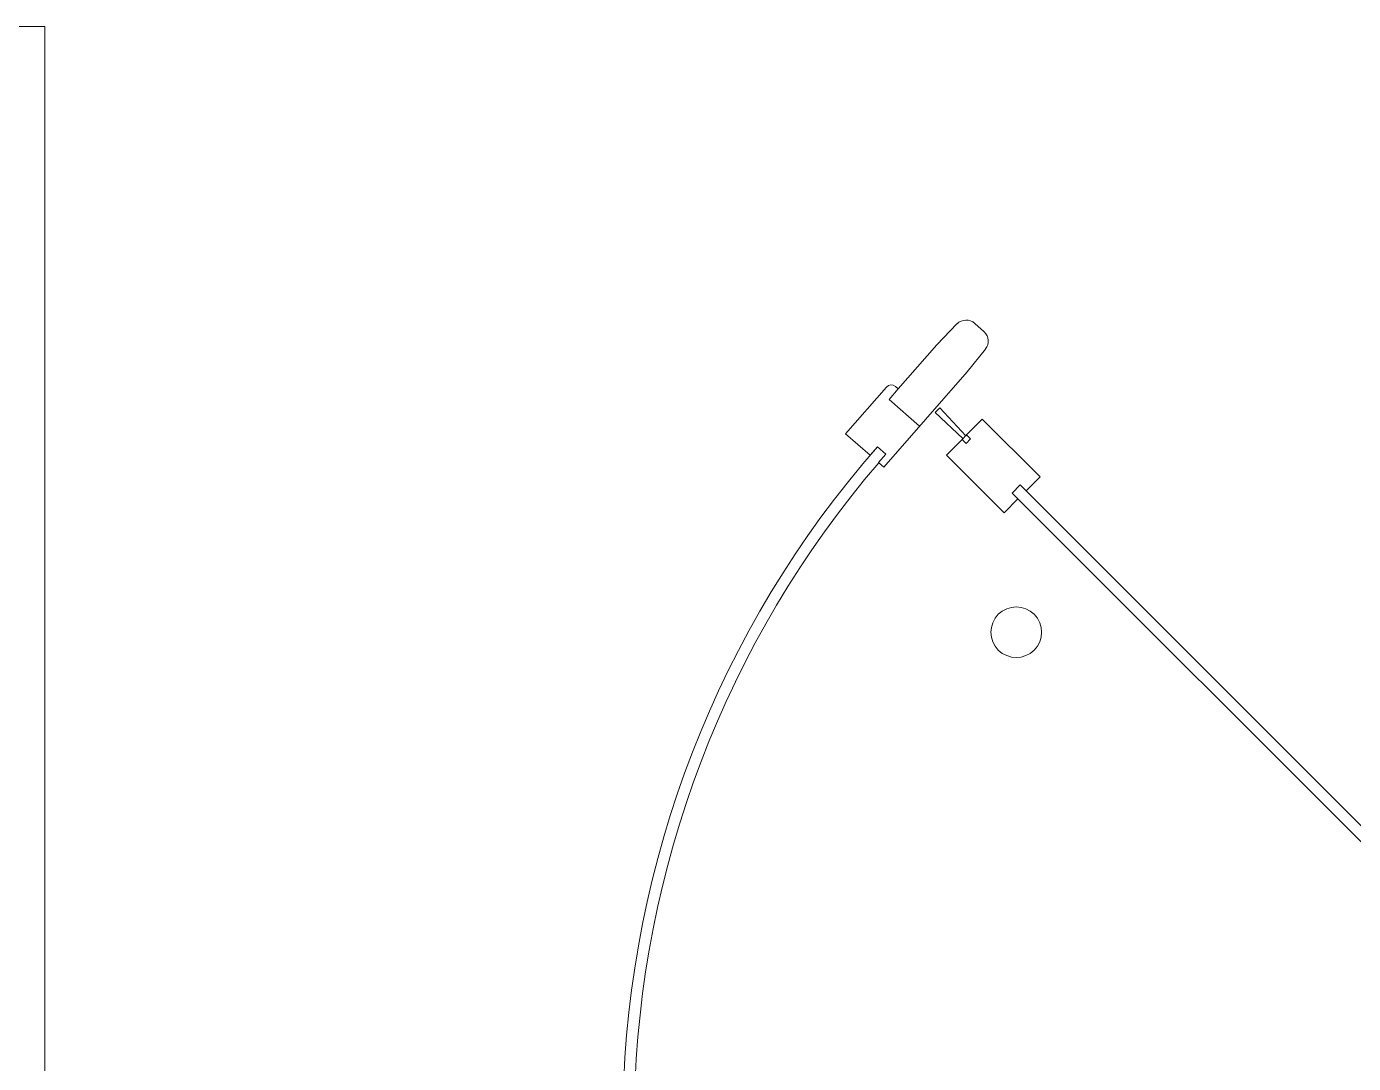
# Model space of a CAD drawing. Header units: millimetres. Extents: x 90978 to 295199, y -4084 to 97293.
# Drawn here: x 191725 to 192774, y 34181 to 35000 of the extents above; entities that cross this region are included whole.
import ezdxf

# ---------------------------------------------------------------- set-up
doc = ezdxf.new("R2010")
doc.units = ezdxf.units.MM
doc.header["$MEASUREMENT"] = 0
for name, color, linetype, lineweight in [('CSM-STL-XX-ZZ-M3-A-XXXX-00001_detached _19_04_21__rvt-1-Level 0$0$A-DOOR', 4, 'CONTINUOUS', 9), ('CSM-STL-XX-ZZ-M3-A-XXXX-00001_detached _19_04_21__rvt-1-Level 0$0$A-DOOR-FRAM', 4, 'CONTINUOUS', 18), ('CSM-STL-XX-ZZ-M3-A-XXXX-00001_detached _19_04_21__rvt-1-Level 0$0$A-WALL', 7, 'CONTINUOUS', 9)]:
    doc.layers.add(name, color=color, linetype=linetype, lineweight=lineweight)

msp = doc.modelspace()

# ---------------------------------------------------------------- linework, layer by layer
at = {"layer": 'CSM-STL-XX-ZZ-M3-A-XXXX-00001_detached _19_04_21__rvt-1-Level 0$0$A-DOOR', "lineweight": 20}
for p, q in [((192987.4, 34161), (192515.1, 34633.4)), ((192508.7, 34627), (192981.1, 34154.7))]:
    msp.add_line(p, q, dxfattribs=at)
for radius, start, end in [(813, 138.8018, 178.8018), (804, 139.4349, 178.7884)]:
    msp.add_arc((193009.4, 34132.7), radius, start, end, dxfattribs=at)
at = {"layer": 'CSM-STL-XX-ZZ-M3-A-XXXX-00001_detached _19_04_21__rvt-1-Level 0$0$A-DOOR-FRAM', "lineweight": 20}
for p, q in [((192460.5, 34765.2), (192444.6, 34748.6)), ((192482.1, 34758.9), (192474.5, 34765.5)), ((192444.6, 34748.6), (192414.1, 34713.8)), ((192468.5, 34727.4), (192483, 34745.4)), ((192402.6, 34652.1), (192468.5, 34727.4)), ((192414.1, 34713.8), (192411.8, 34715.8)), ((192404.8, 34715.3), (192372.5, 34678.4)), ((192414.1, 34713.8), (192406.9, 34705.5)), ((192406.9, 34705.5), (192430.9, 34684.4)), ((192446.9, 34698.8), (192443.3, 34695.2)), ((192443.3, 34695.2), (192465.2, 34674.7)), ((192467.4, 34676.9), (192446.9, 34698.8)), ((192480.4, 34689.9), (192452.2, 34661.6)), ((192526.1, 34644.3), (192480.4, 34689.9)), ((192372.5, 34678.4), (192391.8, 34661.6)), ((192465.2, 34674.7), (192464.5, 34674)), ((192464.5, 34674), (192467.8, 34670.8)), ((192468.1, 34677.6), (192467.4, 34676.9)), ((192467.8, 34670.8), (192471.3, 34674.3)), ((192471.3, 34674.3), (192468.1, 34677.6)), ((192391.8, 34661.6), (192397.6, 34668.2)), ((192397.6, 34668.2), (192404.4, 34662.3)), ((192404.4, 34662.3), (192398.6, 34655.6)), ((192398.6, 34655.6), (192402.6, 34652.1)), ((192452.2, 34661.6), (192497.8, 34616)), ((192515.1, 34633.4), (192526.1, 34644.3)), ((192504.1, 34631.6), (192510.5, 34638)), ((192508.7, 34627), (192504.1, 34631.6)), ((192510.5, 34638), (192515.1, 34633.4)), ((192497.8, 34616), (192508.7, 34627))]:
    msp.add_line(p, q, dxfattribs=at)
for centre, radius, start, end in [((192467.7, 34758.3), 9.94, 46.7921, 136.1509), ((192475.2, 34751.7), 10, 321.3554, 46.2795), ((192408.6, 34712), 5, 48.8175, 138.8175), ((192507.3, 34521.6), 20, 315, 135), ((192507.3, 34521.6), 20, 135, 315)]:
    msp.add_arc(centre, radius, start, end, dxfattribs=at)
at = {"layer": 'CSM-STL-XX-ZZ-M3-A-XXXX-00001_detached _19_04_21__rvt-1-Level 0$0$A-WALL'}
for q in [(191309.8, 35000.2), (191739.8, 34163.7)]:
    msp.add_line((191739.8, 35000.2), q, dxfattribs=at)

doc.saveas('drawing.dxf')
